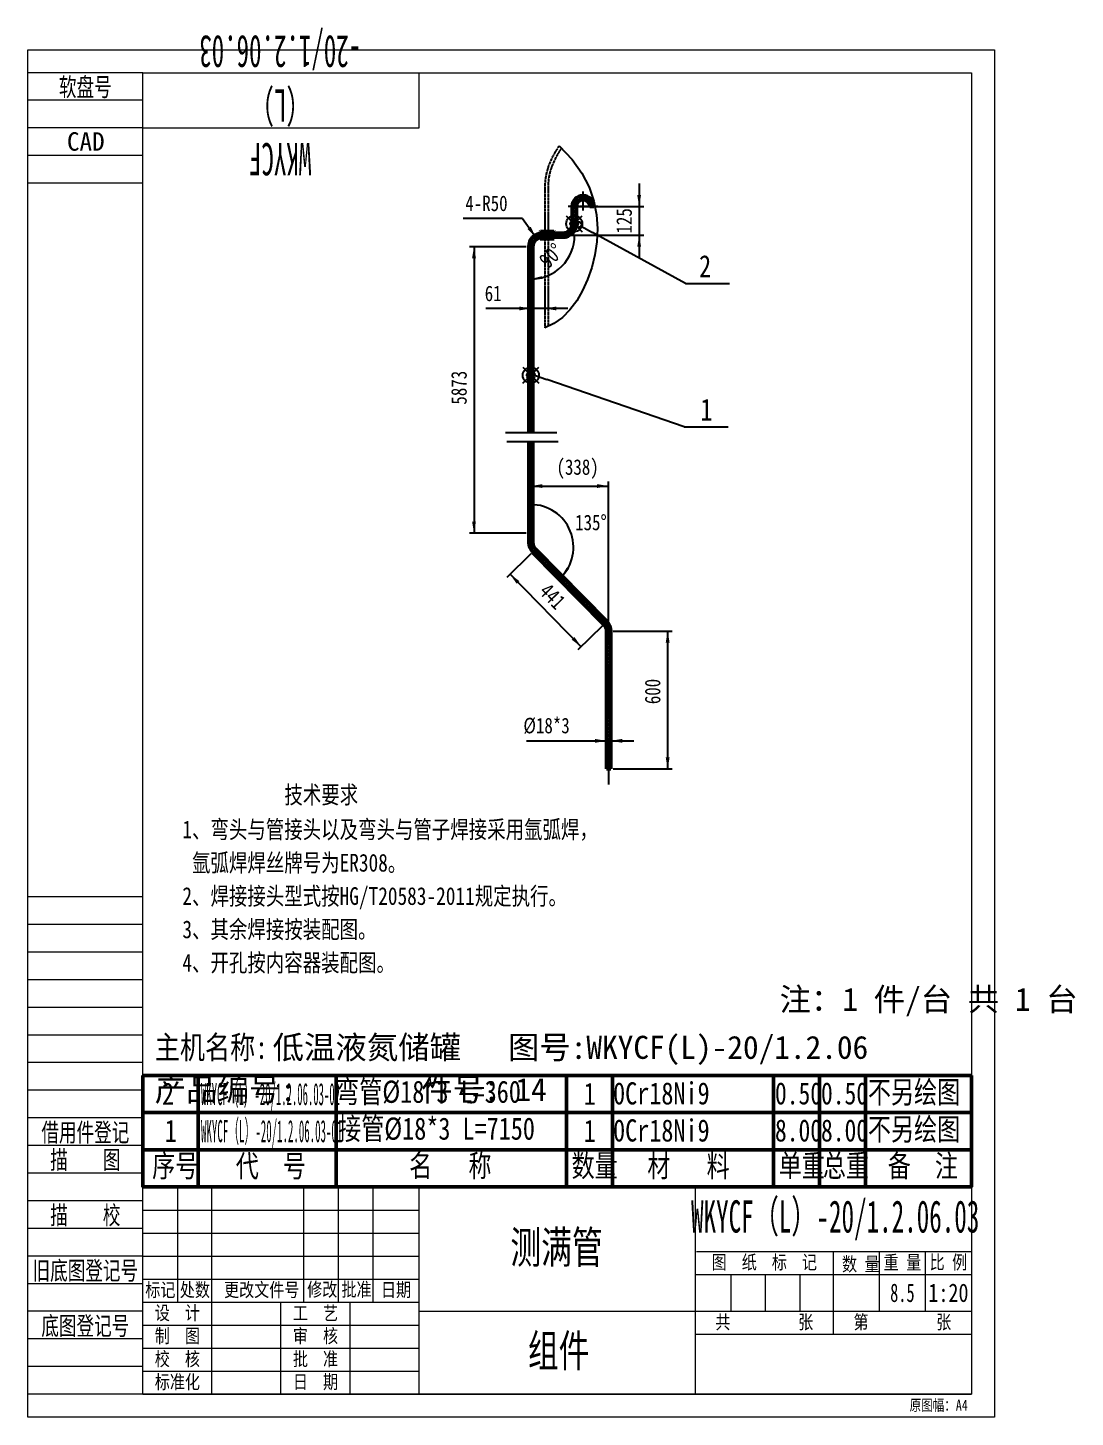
# Model space of a CAD drawing. Header units: millimetres. Extents: x 1505 to 130937, y -44938 to 37032.
# Drawn here: x 40041 to 44592, y -26886 to -20851 of the extents above; entities that cross this region are included whole.
import ezdxf

# ---------------------------------------------------------------- set-up
doc = ezdxf.new("R2010")
doc.units = ezdxf.units.MM
for name, pattern in [('ACISOTGB', [16, 11, -1, 1, -1, 1, -1]), ('AM_ISO08W050', [16, 13, -1, 1, -1]), ('AM_ISO08W050x2', [16, 13, -1, 1, -1])]:
    doc.linetypes.add(name, pattern=pattern)
for name, color, linetype, lineweight in [('6', 2, 'Continuous', 18), ('AM_0', 7, 'Continuous', 50), ('AM_1', 3, 'ACISOTGB', 25), ('AM_12', 7, 'Continuous', 50), ('AM_4', 3, 'Continuous', 25), ('AM_5', 3, 'Continuous', 25), ('AM_6', 2, 'Continuous', 15), ('AM_7', 4, 'AM_ISO08W050', 25), ('AM_PAREF', 4, 'Continuous', 25), ('CDRAFT0', 7, 'Continuous', 18), ('RAHM2', 1, 'Continuous', 18), ('RAHM3', 2, 'Continuous', 18), ('RAHM5', 7, 'Continuous', 18), ('TILE1', 5, 'Continuous', 18)]:
    doc.layers.add(name, color=color, linetype=linetype, lineweight=lineweight)
doc.styles.add('ACANSTS', font='')
doc.styles.add('HZ', font='', dxfattribs={"width": 0.7})
doc.styles.add('PC_TEXTSTYLE', font='', dxfattribs={"width": 0.8})
doc.styles.get("Standard").update_dxf_attribs({"font": 'txt', "width": 0.8})
doc.styles.add('UserTxtStyle11', font='', dxfattribs={"width": 0.568086})
doc.styles.add('UserTxtStyle19', font='', dxfattribs={"width": 0.571571})
doc.styles.add('UserTxtStyle2', font='', dxfattribs={"width": 0.65})
doc.styles.add('UserTxtStyle35', font='', dxfattribs={"width": 0.780367})
doc.styles.add('UserTxtStyle42', font='', dxfattribs={"width": 0.360133})
doc.styles.add('UserTxtStyle43', font='', dxfattribs={"width": 0.35425})
doc.styles.get('ACANSTS').set_extended_font_data('宋体')
doc.styles.get('HZ').set_extended_font_data('宋体')
doc.styles.get('PC_TEXTSTYLE').set_extended_font_data('宋体')
doc.styles.get('UserTxtStyle11').set_extended_font_data('宋体')
doc.styles.get('UserTxtStyle19').set_extended_font_data('宋体')
doc.styles.get('UserTxtStyle2').set_extended_font_data('宋体')
doc.styles.get('UserTxtStyle35').set_extended_font_data('宋体')
doc.styles.get('UserTxtStyle42').set_extended_font_data('宋体')
doc.styles.get('UserTxtStyle43').set_extended_font_data('宋体')
doc.dimstyles.new('AM_GB$0', dxfattribs={"dimtxt": 3.371484, "dimasz": 2.5, "dimexe": 1, "dimexo": 1, "dimgap": 2.088633, "dimtad": 1, "dimdsep": 46, "dimtxsty": 'Standard', "dimblk": 'NONE', "dimcen": 0, "dimdle": 5, "dimclrd": 256, "dimclre": 256, "dimclrt": 2, "dimadec": 0, "dimazin": 2, "dimtfac": 0.707107, "dimtdec": 3, "dimtmove": 2, "dimatfit": 3, "dimfxl": 1, "dimfrac": 2, "dimtolj": 1, "dimlwd": 18, "dimarcsym": 0})
doc.dimstyles.new('AM_GB$2', dxfattribs={"dimtxt": 3.371484, "dimasz": 2.5, "dimexe": 1, "dimexo": 1, "dimgap": 2.088633, "dimtad": 1, "dimtih": 1, "dimtoh": 1, "dimdsep": 46, "dimtxsty": 'Standard', "dimblk": 'NONE', "dimcen": 0, "dimdle": 5, "dimclrd": 256, "dimclre": 256, "dimclrt": 2, "dimadec": 0, "dimazin": 2, "dimtfac": 0.707107, "dimtdec": 3, "dimtmove": 2, "dimatfit": 3, "dimfxl": 1, "dimfrac": 2, "dimtolj": 1, "dimlwd": 18, "dimarcsym": 0})
doc.dimstyles.new('AM_GB$4', dxfattribs={"dimtxt": 3.371484, "dimasz": 2.5, "dimexe": 1, "dimexo": 1, "dimgap": 2.088633, "dimtad": 1, "dimdsep": 46, "dimtxsty": 'Standard', "dimblk": 'NONE', "dimcen": 0, "dimdle": 5, "dimclrd": 256, "dimclre": 256, "dimclrt": 2, "dimadec": 0, "dimazin": 2, "dimtfac": 0.707107, "dimtdec": 3, "dimtofl": 0, "dimtmove": 2, "dimatfit": 0, "dimfxl": 1, "dimfrac": 2, "dimtolj": 1, "dimlwd": 18, "dimarcsym": 0})

# ---------------------------------------------------------------- blocks, each defined once
blk = doc.blocks.new('*X26')
at = {"layer": 'CDRAFT0'}
for p, q in [((1700, 5600), (1700, 5840)), ((500, 5600), (1700, 5600)), ((500, 100), (0, 100))]:
    blk.add_line(p, q, dxfattribs=at)
blk.add_lwpolyline([(500, 100), (500, 5840), (4100, 5840), (4100, 100), (500, 100)], dxfattribs=at)
at = {"layer": 'RAHM2'}
for p, q in [((500, 5720), (0, 5720)), ((500, 5480), (0, 5480)), ((500, 2260), (0, 2260)), ((500, 2020), (0, 2020)), ((500, 1780), (0, 1780)), ((500, 1540), (0, 1540)), ((500, 1300), (0, 1300)), ((500, 1060), (0, 1060)), ((500, 820), (0, 820)), ((500, 580), (0, 580)), ((500, 340), (0, 340)), ((500, 220), (0, 220))]:
    blk.add_line(p, q, dxfattribs=at)
at = {"layer": 'RAHM3'}
for p, q in [((500, 5840), (0, 5840)), ((500, 5600), (0, 5600)), ((500, 5360), (0, 5360)), ((500, 2140), (0, 2140)), ((500, 1900), (0, 1900)), ((500, 1660), (0, 1660)), ((500, 1420), (0, 1420)), ((500, 1180), (0, 1180)), ((500, 940), (0, 940)), ((500, 700), (0, 700)), ((500, 460), (0, 460))]:
    blk.add_line(p, q, dxfattribs=at)
at = {"layer": 'TILE1'}
blk.add_line((0, 0), (0, 5940), dxfattribs=at)
blk.add_lwpolyline([(0, 5940), (4200, 5940), (4200, 0), (0, 0)], dxfattribs=at)
at = {"layer": '6', "color": 1, "insert": (3831.6, 76.5), "char_height": 48.16, "width": 412.344, "attachment_point": 1, "line_spacing_factor": 1.37}
blk.add_mtext('原图幅：A4', dxfattribs=at)
at = {"layer": 'RAHM2', "char_height": 80, "attachment_point": 8}
for s, insert, width, style in [('软盘号', (250, 5728.9), 344.867, 'HZ'), ('CAD', (252, 5500), 244.667, 'ACANSTS'), ('借用件登记', (250, 1188), 587.067, 'HZ'), ('描    图', (250, 1069.3), 462, 'HZ'), ('描    校', (250, 828.9), 467.6, 'HZ'), ('旧底图登记号', (250, 587.6), 691.133, 'HZ'), ('底图登记号', (250, 347.6), 585.667, 'HZ')]:
    blk.add_mtext(s, dxfattribs=dict(at, insert=insert, width=width, style=style))
at = {"layer": 'RAHM5', "insert": (1096.7, 5714.6), "char_height": 140, "width": 254.333, "attachment_point": 5, "rotation": 180, "style": 'UserTxtStyle11'}
blk.add_mtext('WKYCF（L）-20/1.2.06.03', dxfattribs=at)
blk = doc.blocks.new('*X27')
at = {"layer": 'CDRAFT0'}
for p, q in [((-3600, 0), (-3600, 900)), ((-3600, 900), (0, 900)), ((-3447.7, 400), (-3447.7, 900)), ((-3300, 0), (-3300, 900)), ((-2900, 400), (-2900, 900)), ((-2750, 400), (-2750, 900)), ((-2600, 400), (-2600, 900)), ((-2400, 0), (-2400, 900)), ((-1200, 900), (-1200, 0)), ((0, 900), (0, 0)), ((-1194.4, 620), (0, 620)), ((-600, 261.7), (-600, 620)), ((-400, 360), (-400, 620)), ((-200, 360.6), (-200, 620)), ((-1199.3, 520), (0, 520)), ((-3600, 400), (-2400, 400)), ((-3000, 0), (-3000, 400)), ((-2700, 0.3), (-2700, 400)), ((-2400, 360), (0, 360)), ((-1200, 260), (0, 260)), ((-3600, 0), (0, 0))]:
    blk.add_line(p, q, dxfattribs=at)
at = {"layer": 'RAHM2'}
for p, q in [((-3600, 800), (-2400, 800)), ((-3600, 700), (-2400, 700)), ((-3600, 600), (-2400, 600)), ((-3600, 500), (-2400, 500)), ((-1044.4, 360.6), (-1044.4, 520)), ((-894.4, 360.6), (-894.4, 520)), ((-744.4, 360.6), (-744.4, 520)), ((-3600, 300), (-2400, 300)), ((-3600, 200), (-2400, 200)), ((-3600, 100), (-2400, 100))]:
    blk.add_line(p, q, dxfattribs=at)
for s, insert, char_height, width, attachment_point, style in [('图  纸  标  记', (-900, 570), 60, 698, 5, 'PC_TEXTSTYLE'), ('数 量', (-562.3, 528.3), 60, 247.2, 7, 'PC_TEXTSTYLE'), ('重 量', (-300, 570), 60, 247.6, 5, 'PC_TEXTSTYLE'), ('比 例', (-100, 570), 60, 232.4, 5, 'PC_TEXTSTYLE'), ('标记', (-3523.9, 450), 60, 195.6, 5, 'PC_TEXTSTYLE'), ('处数', (-3373.9, 450), 60, 194.4, 5, 'PC_TEXTSTYLE'), (' 更改文件号', (-3100, 450), 60, 556.8, 5, 'PC_TEXTSTYLE'), ('修改', (-2820.7, 451.8), 60, 196.4, 5, 'PC_TEXTSTYLE'), ('批准', (-2671.7, 451.8), 60, 196.4, 5, 'PC_TEXTSTYLE'), ('日期', (-2500, 450), 60, 176.4, 5, 'PC_TEXTSTYLE'), ('8.5', (-300, 440), 80, 159.467, 5, 'UserTxtStyle2'), ('设  计', (-3450, 350), 60, 297.2, 5, 'PC_TEXTSTYLE'), ('工  艺', (-2850, 350), 60, 295.6, 5, 'PC_TEXTSTYLE'), ('共         张', (-900, 310), 60, 657.6, 5, 'PC_TEXTSTYLE'), ('第         张', (-300, 310), 60, 657.2, 5, 'PC_TEXTSTYLE'), ('制  图', (-3450, 250), 60, 294, 5, 'PC_TEXTSTYLE'), ('审  核', (-2850, 250), 60, 294, 5, 'PC_TEXTSTYLE'), ('校  核', (-3450, 150), 60, 296.8, 5, 'PC_TEXTSTYLE'), ('批  准', (-2850, 150), 60, 298.8, 5, 'PC_TEXTSTYLE'), ('标准化', (-3450, 50), 60, 298.4, 5, 'PC_TEXTSTYLE'), ('日  期', (-2850, 50.3), 60, 278.8, 5, 'PC_TEXTSTYLE')]:
    blk.add_mtext(s, dxfattribs=dict(at, insert=insert, char_height=char_height, width=width, attachment_point=attachment_point, style=style))
at = {"layer": 'RAHM2', "color": 2, "insert": (-100, 440), "char_height": 80, "width": 266.133, "attachment_point": 5, "style": 'PC_TEXTSTYLE'}
blk.add_mtext('1:20', dxfattribs=at)
at = {"layer": 'RAHM5', "char_height": 140, "attachment_point": 5}
for s, insert, width, style in [('WKYCF（L）-20/1.2.06.03', (-592, 755), 1952.487, 'UserTxtStyle19'), ('测满管', (-1802.7, 630.4), 615.767, 'HZ'), ('组件', (-1793.2, 181.1), 409.15, 'HZ')]:
    blk.add_mtext(s, dxfattribs=dict(at, insert=insert, width=width, style=style))
blk = doc.blocks.new('*X28')
at = {"layer": 'AM_PAREF'}
for p, q in [((42380.5, -21737), (42450.5, -21667)), ((42380.5, -21667), (42450.5, -21737))]:
    blk.add_line(p, q, dxfattribs=at)
for radius in [35, 17.5]:
    blk.add_circle((42415.5, -21702), radius, dxfattribs=at)
blk = doc.blocks.new('*X29')
at = {"layer": 'AM_PAREF'}
for p, q in [((42191.8, -22395), (42261.8, -22325)), ((42191.8, -22325), (42261.8, -22395))]:
    blk.add_line(p, q, dxfattribs=at)
for radius in [35, 17.5]:
    blk.add_circle((42226.8, -22360), radius, dxfattribs=at)
blk = doc.blocks.new('*X104')
at = {"layer": 'AM_5'}
for points in [[(42555.8, -23948.2), (42505.8, -23939.8), (42505.8, -23956.5)], [(42573.8, -23948.2), (42623.8, -23939.8), (42623.8, -23956.5)]]:
    blk.add_hatch(color=256, dxfattribs=at).paths.add_polyline_path(points, flags=0)
for p, q in [((42208.1, -23948.2), (42673.8, -23948.2)), ((42555.8, -24050.1), (42555.8, -23928.2)), ((42573.8, -24050.1), (42573.8, -23928.2))]:
    blk.add_line(p, q, dxfattribs=at)
at = {"layer": 'AM_5', "color": 2, "insert": (42295.1, -23883.2), "char_height": 67.43, "width": 332, "attachment_point": 5, "line_spacing_factor": 1.37}
blk.add_mtext('%%C18*3', dxfattribs=at)
blk = doc.blocks.new('_NONE')
blk = doc.blocks.new('*X105')
at = {"layer": 'AM_5'}
for points in [[(42226.8, -22841.5), (42276.8, -22833.2), (42276.8, -22849.9)], [(42564.8, -22841.5), (42514.8, -22833.2), (42514.8, -22849.9)]]:
    blk.add_hatch(color=256, dxfattribs=at).paths.add_polyline_path(points, flags=0)
for p, q in [((42226.8, -23066.6), (42226.8, -22821.5)), ((42226.8, -22841.5), (42564.8, -22841.5)), ((42564.8, -23497.5), (42564.8, -22821.5))]:
    blk.add_line(p, q, dxfattribs=at)
at = {"layer": 'AM_5', "color": 2, "insert": (42430.1, -22767.8), "char_height": 67.43, "width": 300, "attachment_point": 5, "line_spacing_factor": 1.37}
blk.add_mtext('(338)', dxfattribs=at)
blk = doc.blocks.new('*X106')
at = {"layer": 'AM_5'}
blk.add_hatch(color=256, dxfattribs=at).paths.add_polyline_path([(42226.8, -21942.3), (42275.4, -21929.6), (42277.9, -21941.8)], flags=0)
blk.add_hatch(color=256, dxfattribs=at).paths.add_polyline_path([(42226.8, -21942.3), (42275.4, -21929.6), (42277.9, -21941.8)], flags=0)
blk.add_line((42330.6, -21752), (42437.1, -21752), dxfattribs=at)
for start, end in [(315, 360), (270, 315)]:
    blk.add_arc((42226.8, -21752), 190.3, start, end, dxfattribs=at)
at = {"layer": 'AM_5', "color": 2, "insert": (42315.4, -21840.6), "char_height": 67.43, "width": 198.75, "attachment_point": 5, "rotation": 45, "line_spacing_factor": 1.37}
blk.add_mtext('90%%D', dxfattribs=at)
blk = doc.blocks.new('*X107')
at = {"layer": 'AM_0', "color": 7}
blk.add_line((40541.2, -25402), (44141.2, -25402), dxfattribs=at)
at = {"layer": 'AM_0', "color": 1}
for p, q in [((40781.2, -25402), (40781.2, -25563)), ((41381.2, -25402), (41381.2, -25563)), ((42381.2, -25402), (42381.2, -25563)), ((42581.2, -25402), (42581.2, -25563)), ((43281.2, -25402), (43281.2, -25563)), ((43481.2, -25402), (43481.2, -25563)), ((43681.2, -25402), (43681.2, -25563)), ((40541.2, -25563), (44141.2, -25563)), ((40781.2, -25563), (40781.2, -25724)), ((41381.2, -25563), (41381.2, -25724)), ((42381.2, -25563), (42381.2, -25724)), ((42581.2, -25563), (42581.2, -25724)), ((43281.2, -25563), (43281.2, -25724)), ((43481.2, -25563), (43481.2, -25724)), ((43681.2, -25563), (43681.2, -25724)), ((40541.2, -25724), (44141.2, -25724)), ((40781.2, -25724), (40781.2, -25885)), ((41381.2, -25724), (41381.2, -25885)), ((42381.2, -25724), (42381.2, -25885)), ((42581.2, -25724), (42581.2, -25885)), ((43281.2, -25724), (43281.2, -25885)), ((43481.2, -25724), (43481.2, -25885)), ((43681.2, -25724), (43681.2, -25885))]:
    blk.add_line(p, q, dxfattribs=at)
at = {"layer": 'AM_0', "color": 7}
blk.add_lwpolyline([(40541.2, -25402), (40541.2, -25885), (44141.2, -25885), (44141.2, -25402)], dxfattribs=at)
at = {"layer": 'AM_0', "color": 2, "line_spacing_factor": 1.37}
for s, insert, char_height, width, attachment_point in [('2', (40624.4, -25529), 96.3, 60, 7), ('弯管%%C18*3 L=360', (41381.2, -25424), 96.328, 1452.571, 1), ('1', (42456.2, -25529), 96.3, 40, 7), ('0Cr18Ni9', (42584.2, -25529), 96.33, 544.286, 7), ('不另绘图', (43691.4, -25425.7), 96.33, 620, 1), ('接管%%C18*3 L=7150', (41389.7, -25584.2), 96.328, 1543.238, 1), ('0Cr18Ni9', (42584.2, -25690), 96.33, 544.286, 7), ('不另绘图', (43691.4, -25586.7), 96.33, 620, 1), ('1', (40636.2, -25690), 96.3, 40, 7), ('1', (42456.2, -25690), 96.3, 40, 7), ('序号', (40581.4, -25746), 96.33, 296, 1), ('代  号', (40944.8, -25746.8), 96.33, 612.571, 1), ('名   称', (41698.3, -25745.2), 96.33, 810.286, 1), ('数量', (42404.1, -25745.2), 96.33, 305.333, 1), ('材   料', (42733, -25746), 96.33, 923.81, 1), ('单重', (43303.7, -25745.2), 96.33, 304, 1), ('总重', (43495.6, -25745.2), 96.33, 293.333, 1), ('备  注', (43777.6, -25746), 96.33, 639.238, 1)]:
    blk.add_mtext(s, dxfattribs=dict(at, insert=insert, char_height=char_height, width=width, attachment_point=attachment_point))
at = {"layer": 'AM_0', "color": 2, "attachment_point": 7, "line_spacing_factor": 1.37}
for s, insert, char_height, width, style in [('WKYCF（L）-20/1.2.06.03-02', (40793.9, -25554), 96.328, 839.933, 'UserTxtStyle43'), ('0.50', (43287.5, -25529), 96.33, 250.832, 'UserTxtStyle35'), ('0.50', (43487.5, -25529), 96.33, 250.832, 'UserTxtStyle35'), ('WKYCF（L）-20/1.2.06.03-01', (40793.8, -25715), 96.328, 836.518, 'UserTxtStyle42'), ('8.00', (43287.5, -25690), 96.33, 250.926, 'UserTxtStyle35'), ('8.00', (43487.5, -25690), 96.33, 250.926, 'UserTxtStyle35')]:
    blk.add_mtext(s, dxfattribs=dict(at, insert=insert, char_height=char_height, width=width, style=style))
blk = doc.blocks.new('*X108')
at = {"layer": 'AM_5', "color": 3}
for p, q in [((42444.9, -21712), (42495.3, -21739.7)), ((42898.7, -21961), (42495.3, -21739.7)), ((42898.7, -21961), (43090.3, -21961))]:
    blk.add_line(p, q, dxfattribs=at)
blk.add_circle((42433.9, -21706), 12.5, dxfattribs=at)
at = {"layer": 'AM_5', "color": 2, "insert": (42957.8, -21934.7), "char_height": 96.3, "width": 60, "attachment_point": 7, "line_spacing_factor": 1.37}
blk.add_mtext('2', dxfattribs=at)
blk = doc.blocks.new('*X109')
at = {"layer": 'AM_5', "color": 3}
for p, q in [((42242.7, -22360.5), (42297, -22379.2)), ((42893, -22583.9), (42297, -22379.2)), ((42893, -22583.9), (43084.7, -22583.9))]:
    blk.add_line(p, q, dxfattribs=at)
blk.add_circle((42230.8, -22356.5), 12.5, dxfattribs=at)
at = {"layer": 'AM_5', "color": 2, "insert": (42963.8, -22557.6), "char_height": 96.3, "width": 40, "attachment_point": 7, "line_spacing_factor": 1.37}
blk.add_mtext('1', dxfattribs=at)
blk = doc.blocks.new('*X110')
at = {"layer": 'AM_5'}
for points in [[(42697.4, -21627), (42705.7, -21577), (42689.1, -21577)], [(42697.4, -21752), (42705.7, -21802), (42689.1, -21802)]]:
    blk.add_hatch(color=256, dxfattribs=at).paths.add_polyline_path(points, flags=0)
for p, q in [((42697.4, -21527), (42697.4, -21852)), ((42426.5, -21627), (42717.4, -21627)), ((42385.5, -21752), (42717.4, -21752))]:
    blk.add_line(p, q, dxfattribs=at)
at = {"layer": 'AM_5', "color": 2, "insert": (42632.4, -21689.5), "char_height": 67.43, "width": 138, "attachment_point": 5, "rotation": 90, "line_spacing_factor": 1.37}
blk.add_mtext('125', dxfattribs=at)
blk = doc.blocks.new('*X111')
at = {"layer": 'AM_5'}
for points in [[(42226.8, -22070.1), (42176.8, -22078.4), (42176.8, -22061.8)], [(42287.8, -22070.1), (42337.8, -22078.4), (42337.8, -22061.8)]]:
    blk.add_hatch(color=256, dxfattribs=at).paths.add_polyline_path(points, flags=0)
for p, q in [((42226.8, -21822), (42226.8, -22090.1)), ((42287.8, -21996.3), (42287.8, -22090.1)), ((42387.8, -22070.1), (42031.2, -22070.1))]:
    blk.add_line(p, q, dxfattribs=at)
at = {"layer": 'AM_5', "color": 2, "insert": (42063.2, -22005.1), "char_height": 67.43, "width": 69, "attachment_point": 5, "line_spacing_factor": 1.37}
blk.add_mtext('61', dxfattribs=at)
blk = doc.blocks.new('*X112')
at = {"layer": 'AM_5'}
for points in [[(41979.9, -21801.9), (41988.2, -21851.9), (41971.5, -21851.9)], [(41979.9, -23045.7), (41988.2, -22995.7), (41971.5, -22995.7)]]:
    blk.add_hatch(color=256, dxfattribs=at).paths.add_polyline_path(points, flags=0)
for p, q in [((42206.8, -21801.9), (41959.9, -21801.9)), ((41979.9, -21801.9), (41979.9, -23045.7)), ((42206.8, -23045.7), (41959.9, -23045.7))]:
    blk.add_line(p, q, dxfattribs=at)
at = {"layer": 'AM_5', "color": 2, "insert": (41914.9, -22414.3), "char_height": 67.43, "width": 272, "attachment_point": 5, "rotation": 90, "line_spacing_factor": 1.37}
blk.add_mtext('5873', dxfattribs=at)
blk = doc.blocks.new('*X113')
at = {"layer": 'AM_5'}
blk.add_hatch(color=256, dxfattribs=at).paths.add_polyline_path([(42248.2, -21760.9), (42226.4, -21715.1), (42212.7, -21724.7)], flags=0)
for q in [(41933, -21678.9), (42248.2, -21760.9)]:
    blk.add_line((42191, -21678.9), q, dxfattribs=at)
at = {"layer": 'AM_5', "color": 2, "insert": (42034, -21613.9), "char_height": 67.43, "width": 388, "attachment_point": 5, "line_spacing_factor": 1.37}
blk.add_mtext('4-R50', dxfattribs=at)
blk = doc.blocks.new('*X114')
at = {"layer": 'AM_5'}
for points in [[(42821.2, -23471.3), (42829.6, -23521.3), (42812.9, -23521.3)], [(42821.2, -24070.1), (42829.6, -24020.1), (42812.9, -24020.1)]]:
    blk.add_hatch(color=256, dxfattribs=at).paths.add_polyline_path(points, flags=0)
for p, q in [((42584.8, -23471.3), (42841.2, -23471.3)), ((42821.2, -23471.3), (42821.2, -24070.1)), ((42584.8, -24070.1), (42841.2, -24070.1))]:
    blk.add_line(p, q, dxfattribs=at)
at = {"layer": 'AM_5', "color": 2, "insert": (42756.2, -23733.8), "char_height": 67.43, "width": 200, "attachment_point": 5, "rotation": 90, "line_spacing_factor": 1.37}
blk.add_mtext('600', dxfattribs=at)
blk = doc.blocks.new('*X265')
at = {"layer": 'AM_5'}
blk.add_hatch(color=256, dxfattribs=at).paths.add_polyline_path([(42356.7, -23239.2), (42382.3, -23195.9), (42392.6, -23202.9)], flags=0)
blk.add_hatch(color=256, dxfattribs=at).paths.add_polyline_path([(42356.7, -23239.2), (42382.3, -23195.9), (42392.6, -23202.9)], flags=0)
for start, end in [(22.26043, 90), (314.52085, 22.26043)]:
    blk.add_arc((42226.8, -23107.1), 185.2, start, end, dxfattribs=at)
at = {"layer": 'AM_5', "color": 2, "insert": (42488, -23000.2), "char_height": 67.43, "width": 162, "attachment_point": 5, "line_spacing_factor": 1.37}
blk.add_mtext('135%%D', dxfattribs=at)
blk = doc.blocks.new('*X266')
at = {"layer": 'AM_5'}
for points in [[(42136.5, -23224.7), (42177.5, -23254.5), (42165.6, -23266.2)], [(42445.8, -23539.2), (42416.6, -23497.7), (42404.8, -23509.4)]]:
    blk.add_hatch(color=256, dxfattribs=at).paths.add_polyline_path(points, flags=0)
for p, q in [((42226.9, -23135.7), (42122.2, -23238.7)), ((42136.5, -23224.7), (42445.8, -23539.2)), ((42536.2, -23450.2), (42431.5, -23553.2))]:
    blk.add_line(p, q, dxfattribs=at)
at = {"layer": 'AM_5', "color": 2, "insert": (42321.3, -23319.9), "char_height": 67.43, "width": 203.078, "attachment_point": 5, "rotation": 314.52085, "line_spacing_factor": 1.37}
blk.add_mtext('441', dxfattribs=at)

msp = doc.modelspace()

# ---------------------------------------------------------------- linework, layer by layer
at = {"layer": 'AM_0'}
for p, q in [((42406.53011, -21627.01608), (42424.53011, -21627.01608)), ((42406.53011, -21627.01608), (42406.53011, -21702.01608)), ((42406.53011, -21627.01608), (42424.53011, -21627.01608)), ((42424.53011, -21627.01608), (42424.53011, -21702.01608)), ((42482.53011, -21627.01608), (42500.53011, -21627.01608)), ((42267.82344, -21737.01608), (42268.82344, -21736.01608)), ((42267.82344, -21737.01608), (42267.82344, -21743.58461)), ((42267.82344, -21740.51608), (42269.82344, -21742.51608)), ((42267.82344, -21763.51608), (42269.82344, -21761.51608)), ((42267.82344, -21761.89413), (42267.82344, -21767.01608)), ((42267.82344, -21767.01608), (42268.82344, -21768.01608)), ((42268.82344, -21736.01608), (42326.82344, -21736.01608)), ((42268.82344, -21768.01608), (42326.82344, -21768.01608)), ((42269.82344, -21742.51608), (42269.82344, -21743.31085)), ((42272.82344, -21742.51608), (42269.82344, -21742.51608)), ((42274.82344, -21742.51608), (42269.82344, -21742.51608)), ((42269.82344, -21761.49611), (42269.82344, -21761.51608)), ((42272.82344, -21761.51608), (42269.82344, -21761.51608)), ((42274.82344, -21761.51608), (42269.82344, -21761.51608)), ((42274.82344, -21742.51608), (42274.82344, -21761.51608)), ((42274.82344, -21746.01608), (42320.82344, -21746.01608)), ((42274.82344, -21758.01608), (42320.82344, -21758.01608)), ((42315.53011, -21746.01608), (42350.81332, -21746.01608)), ((42315.53011, -21758.01608), (42353.32366, -21758.01608)), ((42320.82344, -21742.51608), (42325.82344, -21742.51608)), ((42320.82344, -21742.51608), (42320.82344, -21761.51608)), ((42320.82344, -21743.01608), (42365.53011, -21743.01608)), ((42320.82344, -21761.01608), (42365.53011, -21761.01608)), ((42320.82344, -21761.51608), (42325.82344, -21761.51608)), ((42322.82344, -21742.51608), (42325.82344, -21742.51608)), ((42322.82344, -21761.51608), (42325.82344, -21761.51608)), ((42327.82344, -21740.51608), (42325.82344, -21742.51608)), ((42325.82344, -21742.51608), (42325.82344, -21743.01608)), ((42325.82344, -21761.01608), (42325.82344, -21761.51608)), ((42327.82344, -21763.51608), (42325.82344, -21761.51608)), ((42327.82344, -21737.01608), (42326.82344, -21736.01608)), ((42327.82344, -21767.01608), (42326.82344, -21768.01608)), ((42327.82344, -21737.01608), (42327.82344, -21743.01608)), ((42327.82344, -21761.01608), (42327.82344, -21767.01608)), ((42217.82344, -21802.01608), (42217.82344, -22608.3187)), ((42235.82344, -21802.01608), (42235.82344, -22608.3187)), ((42217.82344, -22648.05138), (42217.82344, -23086.64225)), ((42235.82344, -22648.05138), (42235.82344, -23086.64225)), ((42234.75672, -23128.0112), (42544.05625, -23442.52764)), ((42247.59063, -23115.39017), (42556.89016, -23429.9066)), ((42555.82344, -23471.27556), (42555.82344, -24070.09959)), ((42573.82344, -23471.27556), (42573.82344, -24070.09959)), ((42573.82344, -24070.09959), (42555.82344, -24070.09959))]:
    msp.add_line(p, q, dxfattribs=at)
at = {"layer": 'AM_0', "color": 7}
for p, q in [((40541.16731, -25885.96696), (40541.16731, -25402.96696)), ((44141.16731, -25402.96696), (44141.16731, -25885.96696)), ((44141.16731, -25885.96696), (40541.16731, -25885.96696))]:
    msp.add_line(p, q, dxfattribs=at)
at = {"layer": 'AM_0'}
for centre, radius, start, end in [((42453.53011, -21627.01608), 47, 360, 180), ((42453.53011, -21627.01608), 29, 360, 180), ((42365.53011, -21702.01608), 59, 270, 0), ((42365.53011, -21702.01608), 41, 270, 0), ((42276.82344, -21801.89413), 59, 91.942601974, 180), ((42276.82344, -21801.89413), 41, 92.796025696, 180), ((42276.82344, -23086.64225), 59, 180, 224.520853111), ((42276.82344, -23086.64225), 41, 180, 224.520853111), ((42514.82344, -23471.27556), 41, 360, 44.520853111), ((42514.82344, -23471.27556), 59, 360, 44.520853111)]:
    msp.add_arc(centre, radius, start, end, dxfattribs=at)
at = {"layer": 'AM_1', "linetype": 'ACISOTGB', "lineweight": 25}
for p, q in [((42287.82344, -21542.01608), (42287.82344, -22154.39893)), ((42301.82344, -21542.01608), (42301.82344, -22147.59924))]:
    msp.add_line(p, q, dxfattribs=at)
for points, knots in [([(42350.24818, -21363.54429), (42339.99838, -21377.69551), (42330.94885, -21392.11558), (42313.70736, -21424.48621), (42306.09879, -21442.53968), (42295.91853, -21475.17726), (42292.62045, -21489.67839), (42288.72768, -21516.80366), (42287.82344, -21529.40961), (42287.82344, -21542.01608)], [0, 0, 0, 0, 48.2929802633, 48.2929802633, 106.7790476748, 106.7790476748, 152.796301081, 152.796301081, 192.4728640625, 192.4728640625, 192.4728640625, 192.4728640625]), ([(42360.00503, -21373.95624), (42353.10321, -21383.62606), (42346.79657, -21393.4023), (42331.19257, -21420.41247), (42323.12562, -21437.82695), (42310.75719, -21472.98456), (42306.45853, -21490.72847), (42302.57254, -21519.67963), (42301.82344, -21530.84865), (42301.82344, -21542.01608)], [0, 0, 0, 0, 32.5262590885, 32.5262590885, 89.0717323131, 89.0717323131, 145.6172055377, 145.6172055377, 180.9991696741, 180.9991696741, 180.9991696741, 180.9991696741])]:
    msp.add_open_spline(points, degree=3, knots=knots, dxfattribs=at)
at = {"layer": 'AM_4'}
for points in [[(42350.24818, -21363.54429), (42405.78532, -21422.81032), (42448.61511, -21482.83269), (42479.91307, -21543.22948), (42500.85473, -21603.6188), (42512.61563, -21663.61875), (42516.37131, -21722.84742), (42513.29728, -21780.92291), (42504.56909, -21837.46331), (42491.19736, -21892.01975), (42473.53306, -21943.8754), (42451.76227, -21992.24643), (42426.07106, -22036.34903), (42396.6455, -22075.3994), (42363.67167, -22108.61371), (42327.33562, -22135.20816), (42287.82344, -22154.39893)], [(42348.33175, -21743.01608), (42349.3083, -21744.00217), (42350.22925, -21745.15052), (42351.07946, -21746.41049), (42351.84379, -21747.73141), (42352.50709, -21749.06261), (42353.05423, -21750.35345), (42353.47007, -21751.55326), (42353.73947, -21752.61139), (42353.85607, -21753.49888), (42353.8487, -21754.27368), (42353.75496, -21755.01542), (42353.61246, -21755.80377), (42353.45881, -21756.71836), (42353.33162, -21757.83884), (42353.26848, -21759.24486), (42353.30702, -21761.01608)], [(42116.46621, -22608.3187), (42339.17786, -22608.3187)], [(42122.26528, -22648.05138), (42344.97692, -22648.05138)]]:
    msp.add_lwpolyline(points, dxfattribs=at)
at = {"layer": 'AM_7', "linetype": 'AM_ISO08W050', "lineweight": 25}
for p, q in [((42453.53011, -21644.12426), (42453.53011, -21562.45633)), ((42415.53011, -21627.01608), (42415.53011, -21702.01608)), ((42269.53011, -21752.01608), (42365.53011, -21752.01608)), ((42226.82344, -21802.01608), (42226.82344, -22608.3187)), ((42226.82344, -22648.05138), (42226.82344, -23086.64225)), ((42241.17367, -23121.70069), (42550.47321, -23436.21712)), ((42564.82344, -23471.27556), (42564.82344, -24137.10211))]:
    msp.add_line(p, q, dxfattribs=at)
at = {"layer": 'AM_7', "linetype": 'AM_ISO08W050x2', "lineweight": 25}
for p, q in [((42518.08985, -21627.01608), (42388.97036, -21627.01608)), ((42263.65009, -21752.01608), (42330.58346, -21752.01608))]:
    msp.add_line(p, q, dxfattribs=at)
at = {"layer": 'AM_7', "linetype": 'AM_ISO08W050', "lineweight": 25}
for centre, radius, start, end in [((42453.53011, -21627.01608), 38, 360, 180), ((42365.53011, -21702.01608), 50, 270, 0), ((42276.82344, -21801.89413), 50, 90, 180), ((42276.82344, -23086.64225), 50, 180, 224.520853111), ((42514.82344, -23471.27556), 50, 360, 44.520853111)]:
    msp.add_arc(centre, radius, start, end, dxfattribs=at)

# ---------------------------------------------------------------- block references
at = {"layer": 'AM_0', "linetype": 'Continuous', "lineweight": 18}
for name, p in [('*X26', (40041.16731, -26885.96696)), ('*X27', (44141.16731, -26785.96696))]:
    msp.add_blockref(name, p, dxfattribs=at)
at = {"layer": 'AM_0'}
msp.add_blockref('*X107', (0, 0), dxfattribs=at)
at = {"layer": 'AM_12'}
for name in ['*X28', '*X29']:
    msp.add_blockref(name, (0, 0), dxfattribs=at)
at = {"layer": 'AM_5'}
for name in ['*X108', '*X109']:
    msp.add_blockref(name, (0, 0), dxfattribs=at)

# ---------------------------------------------------------------- texts
at = {"layer": 'AM_6', "color": 2, "linetype": 'Continuous', "lineweight": 50, "char_height": 77.0625, "attachment_point": 1, "line_spacing_factor": 1.37}
for s, insert, width in [(' 技术要求', (41114.00862, -24143.58157), 1471.3904762), ('1、弯头与管接头以及弯头与管子焊接采用氩弧焊，', (40712.86576, -24294.28157), 2789.0871795), (' 氩弧焊焊丝牌号为ER308。', (40712.86576, -24438.97717), 1658.9362637), ('2、焊接接头型式按HG/T20583-2011规定执行。', (40712.86576, -24583.67277), 2891.1824176), ('3、其余焊接按装配图。', (40712.86576, -24728.36837), 1264.9728938), ('4、开孔按内容器装配图。', (40712.86576, -24873.06397), 1408.5157509)]:
    msp.add_mtext(s, dxfattribs=dict(at, insert=insert, width=width))
at = {"layer": 'AM_6', "color": 2, "linetype": 'Continuous', "lineweight": 50, "char_height": 100, "attachment_point": 1}
for s, insert, width, style in [('注：1 件/台 共 1 台', (43307.63843, -25020.92116), 3369.1111011, 'ACANSTS'), ('主机名称:', (40592.9035, -25229.37752), 6417.7777778, 'PC_TEXTSTYLE'), ('低温液氮储罐   图号:WKYCF(L)-20/1.2.06   ', (41104.9035, -25229.37752), 6417.7777778, 'ACANSTS'), ('产品编号:        件号：14', (40592.68128, -25412.74752), 6417.7777778, 'ACANSTS')]:
    msp.add_mtext(s, dxfattribs=dict(at, insert=insert, width=width, style=style))

# ---------------------------------------------------------------- dimensions: what is measured, and where the dimension line sits
at = {"layer": 'AM_5'}
for base, p1, p2, angle, picture, middle in [((42697.38947, -21752.01608), (42406.53011, -21627.01608), (42365.53011, -21752.01608), 90, '*X110', (42697.38947, -21689.51608)), ((42445.76403, -23539.18947), (42241.17367, -23121.70069), (42550.47321, -23436.21712), 314.520853111, '*X266', (42274.94529, -23365.48956))]:
    dim = msp.add_linear_dim(base=base, p1=p1, p2=p2, angle=angle, dimstyle='AM_GB$0', override={"dimscale": 20, "dimsah": 1, "dimtfill": 1, "dimtzin": 8}, dxfattribs=at)
    dim.commit()
    dim.dimension.update_dxf_attribs({"geometry": picture, "text_midpoint": middle, "dimtype": 160})
dim = msp.add_radius_dim(center=(42276.82344, -21801.89413), mpoint=(42248.20299, -21760.89571), text='4-R50', dimstyle='AM_GB$4', override={"dimscale": 20, "dimpost": '%\\\\A3;R<>', "dimsah": 1, "dimtfill": 1}, dxfattribs=at)
dim.commit()
dim.dimension.update_dxf_attribs({"geometry": '*X113', "text_midpoint": (42109.01252, -21561.50719)})
for base, line1, line2, override, picture, middle in [((42361.36481, -21886.55745), ((42226.82344, -21802.01608), (42226.82344, -22608.3187)), ((42263.65009, -21752.01608), (42330.58346, -21752.01608)), {"dimscale": 20, "dimtad": 1, "dimtih": 0, "dimtoh": 0, "dimsah": 1, "dimtix": 1, "dimtfill": 1, "dimtzin": 8}, '*X106', (42315.40287, -21840.59551)), ((42398.25362, -23036.93805), ((42226.82344, -22648.05138), (42226.82344, -23086.64225)), ((42241.17367, -23121.70069), (42550.47321, -23436.21712)), {"dimscale": 20, "dimtad": 0, "dimtih": 0, "dimtoh": 0, "dimsah": 1, "dimtix": 1, "dimtfill": 1, "dimtzin": 8}, '*X265', (42487.96508, -23000.21706))]:
    dim = msp.add_angular_dim_2l(base=base, line1=line1, line2=line2, dimstyle='AM_GB$2', override=override, dxfattribs=at)
    dim.commit()
    dim.dimension.update_dxf_attribs({"geometry": picture, "text_midpoint": middle})
for base, p1, p2, text, picture, middle in [((41979.86349, -23045.70992), (42226.82344, -21801.89413), (42226.82344, -23045.70992), '5873', '*X112', (41979.86349, -22414.33548)), ((42821.21966, -24070.09959), (42564.82344, -23471.27556), (42564.82344, -24070.09959), '600', '*X114', (42821.21966, -23733.79698))]:
    dim = msp.add_linear_dim(base=base, p1=p1, p2=p2, angle=90, text=text, dimstyle='AM_GB$0', override={"dimscale": 20, "dimsah": 1, "dimtfill": 1}, dxfattribs=at)
    dim.commit()
    dim.dimension.update_dxf_attribs({"geometry": picture, "text_midpoint": middle, "dimtype": 160})
dim = msp.add_linear_dim(base=(42226.82344, -22070.10629), p1=(42287.82344, -21976.29716), p2=(42226.82344, -21802.01608), dimstyle='AM_GB$0', override={"dimscale": 20, "dimsah": 1, "dimtfill": 1, "dimtzin": 8}, dxfattribs=at)
dim.commit()
dim.dimension.update_dxf_attribs({"geometry": '*X111', "text_midpoint": (42063.22895, -22070.10629), "dimtype": 160})
for base, p1, p2, text, picture, middle in [((42564.82344, -22841.53277), (42226.82344, -23086.64225), (42564.82344, -23517.54196), '(338)', '*X105', (42430.09259, -22841.53277)), ((42573.82344, -23948.1799), (42555.82344, -24070.09959), (42573.82344, -24070.09959), '%%C18*3', '*X104', (42295.14913, -23948.1799))]:
    dim = msp.add_linear_dim(base=base, p1=p1, p2=p2, text=text, dimstyle='AM_GB$0', override={"dimscale": 20, "dimsah": 1, "dimtfill": 1}, dxfattribs=at)
    dim.commit()
    dim.dimension.update_dxf_attribs({"geometry": picture, "text_midpoint": middle, "dimtype": 160})

doc.saveas('drawing.dxf')
